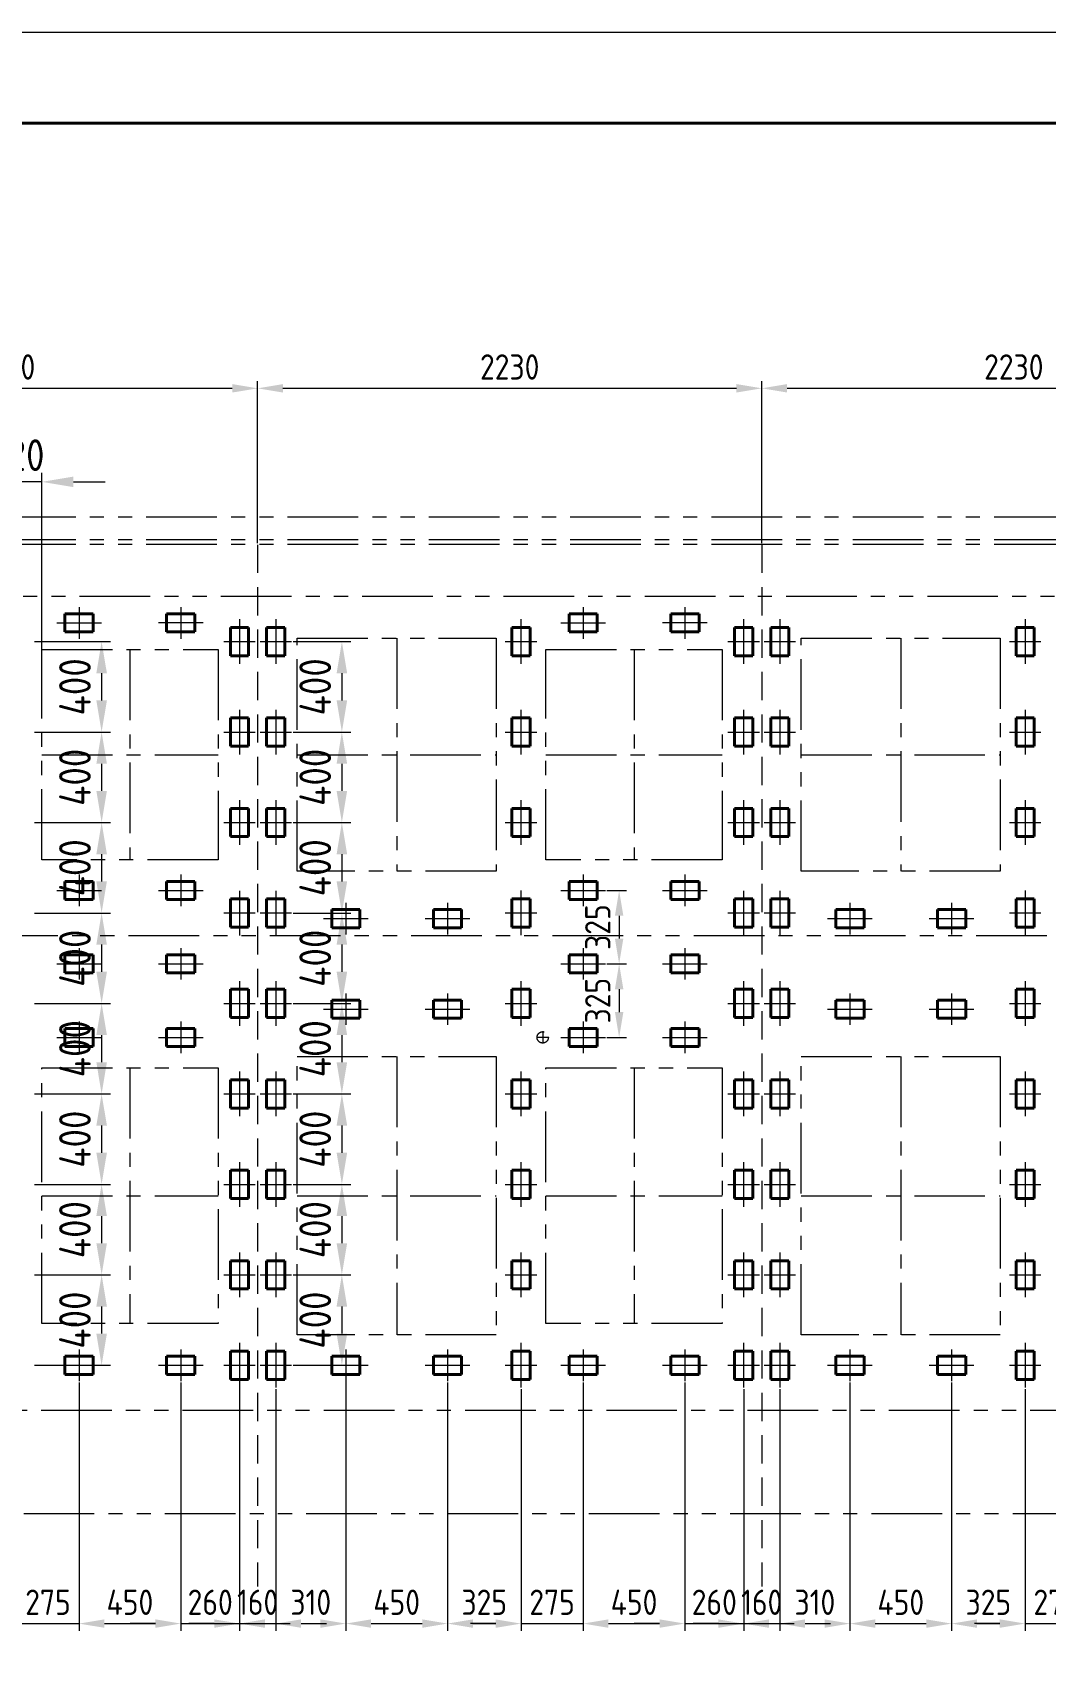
# Model space of a CAD drawing. Header units: millimetres. Extents: x 52110 to 400893, y -153728 to 31997.
# Drawn here: x 205832 to 210312, y -38752 to -31541 of the extents above; entities that cross this region are included whole.
import ezdxf

# ---------------------------------------------------------------- set-up
doc = ezdxf.new("R2010")
doc.units = ezdxf.units.MM
doc.header["$LTSCALE"] = 500
for name, pattern in [('CENTER', [2, 1.25, -0.25, 0.25, -0.25]), ('DASHED2', [0.375, 0.25, -0.125]), ('PHANTOM2', [1.25, 0.625, -0.125, 0.125, -0.125, 0.125, -0.125])]:
    doc.linetypes.add(name, pattern=pattern)
for name, color, linetype, lineweight in [('2D', 4, 'PHANTOM2', 20), ('SHI', 7, 'Continuous', 40), ('WEN', 3, 'Continuous', 20), ('XI', 2, 'Continuous', 20), ('XU', 6, 'DASHED2', 20), ('ZHONG', 1, 'CENTER', 20)]:
    doc.layers.add(name, color=color, linetype=linetype, lineweight=lineweight)
doc.styles.add('GB', font='gbenor.shx', dxfattribs={"bigfont": 'gbcbig.shx'})
doc.dimstyles.new('ISO-25$0', dxfattribs={"dimscale": 40, "dimtxt": 3.5, "dimasz": 3.5, "dimexe": 1, "dimexo": 0.2, "dimgap": 1.2, "dimtad": 1, "dimtoh": 1, "dimdec": 1, "dimzin": 9, "dimdsep": 46, "dimtxsty": 'GB', "dimcen": 0, "dimclrd": 3, "dimclre": 3, "dimclrt": 256, "dimadec": 0, "dimazin": 2, "dimtfac": 1, "dimtdec": 1, "dimtix": 1, "dimtmove": 0, "dimatfit": 3, "dimldrblk": 'DOTSMALL', "dimfxl": 0, "dimlwd": -1, "dimlwe": 20, "dimarcsym": 0})

# ---------------------------------------------------------------- blocks, each defined once
blk = doc.blocks.new('*D1382')
at = {"layer": 'Defpoints', "color": 0}
for p in [(206827.3, -33114.3), (204597.3, -33805.8), (206827.3, -33805.8)]:
    blk.add_point(p, dxfattribs=at)
at = {"layer": 'WEN', "color": 3, "linetype": 'ByBlock', "lineweight": 20}
for p, q in [((204597.3, -33799.4), (204597.3, -33082.3)), ((206827.3, -33799.4), (206827.3, -33082.3))]:
    blk.add_line(p, q, dxfattribs=at)
at = {"layer": 'WEN', "color": 3, "linetype": 'ByBlock'}
blk.add_line((204709.3, -33114.3), (206715.3, -33114.3), dxfattribs=at)
at = {"layer": 'WEN', "color": 3}
for points in [[(204709.3, -33095.6), (204709.3, -33132.9), (204597.3, -33114.3)], [(206715.3, -33095.6), (206715.3, -33132.9), (206827.3, -33114.3)]]:
    blk.add_solid(points, dxfattribs=at)
at = {"layer": 'WEN', "insert": (205712.3, -33019.9), "char_height": 112, "attachment_point": 5, "style": 'GB'}
blk.add_mtext('2230', dxfattribs=at)
blk = doc.blocks.new('_DotSmall')
at = {"color": 0, "linetype": 'ByBlock', "const_width": 0.5}
blk.add_lwpolyline([(-0.0625, 0, 1), (0.0625, 0, 1)], format="xyb", close=True, dxfattribs=at)
blk = doc.blocks.new('*D1383')
at = {"layer": 'Defpoints', "color": 0}
for p in [(209057.3, -33114.3), (206827.3, -33805.8), (209057.3, -33805.8)]:
    blk.add_point(p, dxfattribs=at)
at = {"layer": 'WEN', "color": 3, "linetype": 'ByBlock', "lineweight": 20}
for p, q in [((206827.3, -33799.4), (206827.3, -33082.3)), ((209057.3, -33799.4), (209057.3, -33082.3))]:
    blk.add_line(p, q, dxfattribs=at)
at = {"layer": 'WEN', "color": 3, "linetype": 'ByBlock'}
blk.add_line((206939.3, -33114.3), (208945.3, -33114.3), dxfattribs=at)
at = {"layer": 'WEN', "color": 3}
for points in [[(206939.3, -33095.6), (206939.3, -33132.9), (206827.3, -33114.3)], [(208945.3, -33095.6), (208945.3, -33132.9), (209057.3, -33114.3)]]:
    blk.add_solid(points, dxfattribs=at)
at = {"layer": 'WEN', "insert": (207942.3, -33019.9), "char_height": 112, "attachment_point": 5, "style": 'GB'}
blk.add_mtext('2230', dxfattribs=at)
blk = doc.blocks.new('*D1384')
at = {"layer": 'Defpoints', "color": 0}
for p in [(211287.3, -33114.3), (209057.3, -33805.8), (211287.3, -33805.8)]:
    blk.add_point(p, dxfattribs=at)
at = {"layer": 'WEN', "color": 3, "linetype": 'ByBlock', "lineweight": 20}
for p, q in [((209057.3, -33799.4), (209057.3, -33082.3)), ((211287.3, -33799.4), (211287.3, -33082.3))]:
    blk.add_line(p, q, dxfattribs=at)
at = {"layer": 'WEN', "color": 3, "linetype": 'ByBlock'}
blk.add_line((209169.3, -33114.3), (211175.3, -33114.3), dxfattribs=at)
at = {"layer": 'WEN', "color": 3}
for points in [[(209169.3, -33095.6), (209169.3, -33132.9), (209057.3, -33114.3)], [(211175.3, -33095.6), (211175.3, -33132.9), (211287.3, -33114.3)]]:
    blk.add_solid(points, dxfattribs=at)
at = {"layer": 'WEN', "insert": (210172.3, -33019.9), "char_height": 112, "attachment_point": 5, "style": 'GB'}
blk.add_mtext('2230', dxfattribs=at)
blk = doc.blocks.new('*D1409')
at = {"layer": 'Defpoints', "color": 0}
for p in [(206037.3, -37503.8), (206487.3, -37503.8), (206487.3, -38576.4)]:
    blk.add_point(p, dxfattribs=at)
at = {"layer": 'WEN', "color": 3, "linetype": 'ByBlock', "lineweight": 20}
for p, q in [((206037.3, -37510.2), (206037.3, -38608.4)), ((206487.3, -37510.2), (206487.3, -38608.4))]:
    blk.add_line(p, q, dxfattribs=at)
at = {"layer": 'WEN', "color": 3, "linetype": 'ByBlock'}
blk.add_line((206149.3, -38576.4), (206375.3, -38576.4), dxfattribs=at)
at = {"layer": 'WEN', "color": 3}
for points in [[(206149.3, -38557.7), (206149.3, -38595), (206037.3, -38576.4)], [(206375.3, -38557.7), (206375.3, -38595), (206487.3, -38576.4)]]:
    blk.add_solid(points, dxfattribs=at)
at = {"layer": 'WEN', "insert": (206262.3, -38482), "char_height": 112, "attachment_point": 5, "style": 'GB'}
blk.add_mtext('450', dxfattribs=at)
blk = doc.blocks.new('*D1410')
at = {"layer": 'Defpoints', "color": 0}
for p in [(206747.3, -37533), (206907.3, -37533), (206907.3, -38576.4)]:
    blk.add_point(p, dxfattribs=at)
at = {"layer": 'WEN', "color": 3, "linetype": 'ByBlock', "lineweight": 20}
for p, q in [((206747.3, -37539.4), (206747.3, -38608.4)), ((206907.3, -37539.4), (206907.3, -38608.4))]:
    blk.add_line(p, q, dxfattribs=at)
at = {"layer": 'WEN', "color": 3, "linetype": 'ByBlock'}
for p, q in [((206635.3, -38576.4), (206523.3, -38576.4)), ((206747.3, -38576.4), (206907.3, -38576.4)), ((207019.3, -38576.4), (207131.3, -38576.4))]:
    blk.add_line(p, q, dxfattribs=at)
at = {"layer": 'WEN', "color": 3}
for points in [[(206635.3, -38557.7), (206635.3, -38595), (206747.3, -38576.4)], [(207019.3, -38557.7), (207019.3, -38595), (206907.3, -38576.4)]]:
    blk.add_solid(points, dxfattribs=at)
at = {"layer": 'WEN', "insert": (206827.3, -38482), "char_height": 112, "attachment_point": 5, "style": 'GB'}
blk.add_mtext('160', dxfattribs=at)
blk = doc.blocks.new('*D1411')
at = {"layer": 'Defpoints', "color": 0}
for p in [(207217.3, -37474.3), (206907.3, -37533), (207217.3, -38576.4)]:
    blk.add_point(p, dxfattribs=at)
at = {"layer": 'WEN', "color": 3, "linetype": 'ByBlock', "lineweight": 20}
for p, q in [((207217.3, -37480.7), (207217.3, -38608.4)), ((206907.3, -37539.4), (206907.3, -38608.4))]:
    blk.add_line(p, q, dxfattribs=at)
at = {"layer": 'WEN', "color": 3, "linetype": 'ByBlock'}
blk.add_line((207019.3, -38576.4), (207105.3, -38576.4), dxfattribs=at)
at = {"layer": 'WEN', "color": 3}
for points in [[(207019.3, -38557.7), (207019.3, -38595), (206907.3, -38576.4)], [(207105.3, -38557.7), (207105.3, -38595), (207217.3, -38576.4)]]:
    blk.add_solid(points, dxfattribs=at)
at = {"layer": 'WEN', "insert": (207062.3, -38482), "char_height": 112, "attachment_point": 5, "style": 'GB'}
blk.add_mtext('310', dxfattribs=at)
blk = doc.blocks.new('*D1412')
at = {"layer": 'Defpoints', "color": 0}
for p in [(207217.3, -37474.3), (207667.3, -37503.8), (207667.3, -38576.4)]:
    blk.add_point(p, dxfattribs=at)
at = {"layer": 'WEN', "color": 3, "linetype": 'ByBlock', "lineweight": 20}
for p, q in [((207217.3, -37480.7), (207217.3, -38608.4)), ((207667.3, -37510.2), (207667.3, -38608.4))]:
    blk.add_line(p, q, dxfattribs=at)
at = {"layer": 'WEN', "color": 3, "linetype": 'ByBlock'}
blk.add_line((207329.3, -38576.4), (207555.3, -38576.4), dxfattribs=at)
at = {"layer": 'WEN', "color": 3}
for points in [[(207329.3, -38557.7), (207329.3, -38595), (207217.3, -38576.4)], [(207555.3, -38557.7), (207555.3, -38595), (207667.3, -38576.4)]]:
    blk.add_solid(points, dxfattribs=at)
at = {"layer": 'WEN', "insert": (207442.3, -38482), "char_height": 112, "attachment_point": 5, "style": 'GB'}
blk.add_mtext('450', dxfattribs=at)
blk = doc.blocks.new('*D1413')
at = {"layer": 'Defpoints', "color": 0}
for p in [(207667.3, -37503.8), (207992.3, -37533), (207992.3, -38576.4)]:
    blk.add_point(p, dxfattribs=at)
at = {"layer": 'WEN', "color": 3, "linetype": 'ByBlock', "lineweight": 20}
for p, q in [((207667.3, -37510.2), (207667.3, -38608.4)), ((207992.3, -37539.4), (207992.3, -38608.4))]:
    blk.add_line(p, q, dxfattribs=at)
at = {"layer": 'WEN', "color": 3, "linetype": 'ByBlock'}
blk.add_line((207779.3, -38576.4), (207880.3, -38576.4), dxfattribs=at)
at = {"layer": 'WEN', "color": 3}
for points in [[(207779.3, -38557.7), (207779.3, -38595), (207667.3, -38576.4)], [(207880.3, -38557.7), (207880.3, -38595), (207992.3, -38576.4)]]:
    blk.add_solid(points, dxfattribs=at)
at = {"layer": 'WEN', "insert": (207829.8, -38482), "char_height": 112, "attachment_point": 5, "style": 'GB'}
blk.add_mtext('325', dxfattribs=at)
blk = doc.blocks.new('*D1414')
at = {"layer": 'Defpoints', "color": 0}
for p in [(207992.3, -37533), (208267.3, -37503.8), (208267.3, -38576.4)]:
    blk.add_point(p, dxfattribs=at)
at = {"layer": 'WEN', "color": 3, "linetype": 'ByBlock', "lineweight": 20}
for p, q in [((207992.3, -37539.4), (207992.3, -38608.4)), ((208267.3, -37510.2), (208267.3, -38608.4))]:
    blk.add_line(p, q, dxfattribs=at)
at = {"layer": 'WEN', "color": 3, "linetype": 'ByBlock'}
for p, q in [((207880.3, -38576.4), (207768.3, -38576.4)), ((207992.3, -38576.4), (208267.3, -38576.4)), ((208379.3, -38576.4), (208491.3, -38576.4))]:
    blk.add_line(p, q, dxfattribs=at)
at = {"layer": 'WEN', "color": 3}
for points in [[(207880.3, -38557.7), (207880.3, -38595), (207992.3, -38576.4)], [(208379.3, -38557.7), (208379.3, -38595), (208267.3, -38576.4)]]:
    blk.add_solid(points, dxfattribs=at)
at = {"layer": 'WEN', "insert": (208129.8, -38482), "char_height": 112, "attachment_point": 5, "style": 'GB'}
blk.add_mtext('275', dxfattribs=at)
blk = doc.blocks.new('*D1415')
at = {"layer": 'Defpoints', "color": 0}
for p in [(208267.3, -37503.8), (208717.3, -37568.8), (208717.3, -38576.4)]:
    blk.add_point(p, dxfattribs=at)
at = {"layer": 'WEN', "color": 3, "linetype": 'ByBlock', "lineweight": 20}
for p, q in [((208267.3, -37510.2), (208267.3, -38608.4)), ((208717.3, -37575.2), (208717.3, -38608.4))]:
    blk.add_line(p, q, dxfattribs=at)
at = {"layer": 'WEN', "color": 3, "linetype": 'ByBlock'}
blk.add_line((208379.3, -38576.4), (208605.3, -38576.4), dxfattribs=at)
at = {"layer": 'WEN', "color": 3}
for points in [[(208379.3, -38557.7), (208379.3, -38595), (208267.3, -38576.4)], [(208605.3, -38557.7), (208605.3, -38595), (208717.3, -38576.4)]]:
    blk.add_solid(points, dxfattribs=at)
at = {"layer": 'WEN', "insert": (208492.3, -38482), "char_height": 112, "attachment_point": 5, "style": 'GB'}
blk.add_mtext('450', dxfattribs=at)
blk = doc.blocks.new('*D1416')
at = {"layer": 'Defpoints', "color": 0}
for p in [(208717.3, -37503.8), (208977.3, -37533), (208977.3, -38576.4)]:
    blk.add_point(p, dxfattribs=at)
at = {"layer": 'WEN', "color": 3, "linetype": 'ByBlock', "lineweight": 20}
for p, q in [((208717.3, -37510.2), (208717.3, -38608.4)), ((208977.3, -37539.4), (208977.3, -38608.4))]:
    blk.add_line(p, q, dxfattribs=at)
at = {"layer": 'WEN', "color": 3, "linetype": 'ByBlock'}
for p, q in [((208605.3, -38576.4), (208493.3, -38576.4)), ((208717.3, -38576.4), (208977.3, -38576.4)), ((209089.3, -38576.4), (209201.3, -38576.4))]:
    blk.add_line(p, q, dxfattribs=at)
at = {"layer": 'WEN', "color": 3}
for points in [[(208605.3, -38557.7), (208605.3, -38595), (208717.3, -38576.4)], [(209089.3, -38557.7), (209089.3, -38595), (208977.3, -38576.4)]]:
    blk.add_solid(points, dxfattribs=at)
at = {"layer": 'WEN', "insert": (208847.3, -38482), "char_height": 112, "attachment_point": 5, "style": 'GB'}
blk.add_mtext('260', dxfattribs=at)
blk = doc.blocks.new('*D1417')
at = {"layer": 'Defpoints', "color": 0}
for p in [(208977.3, -37533), (209137.3, -37533), (209137.3, -38576.4)]:
    blk.add_point(p, dxfattribs=at)
at = {"layer": 'WEN', "color": 3, "linetype": 'ByBlock', "lineweight": 20}
for p, q in [((208977.3, -37539.4), (208977.3, -38608.4)), ((209137.3, -37539.4), (209137.3, -38608.4))]:
    blk.add_line(p, q, dxfattribs=at)
at = {"layer": 'WEN', "color": 3, "linetype": 'ByBlock'}
for p, q in [((208865.3, -38576.4), (208753.3, -38576.4)), ((208977.3, -38576.4), (209137.3, -38576.4)), ((209249.3, -38576.4), (209361.3, -38576.4))]:
    blk.add_line(p, q, dxfattribs=at)
at = {"layer": 'WEN', "color": 3}
for points in [[(208865.3, -38557.7), (208865.3, -38595), (208977.3, -38576.4)], [(209249.3, -38557.7), (209249.3, -38595), (209137.3, -38576.4)]]:
    blk.add_solid(points, dxfattribs=at)
at = {"layer": 'WEN', "insert": (209057.3, -38482), "char_height": 112, "attachment_point": 5, "style": 'GB'}
blk.add_mtext('160', dxfattribs=at)
blk = doc.blocks.new('*D1418')
at = {"layer": 'Defpoints', "color": 0}
for p in [(209137.3, -37533), (209447.3, -37503.8), (209447.3, -38576.4)]:
    blk.add_point(p, dxfattribs=at)
at = {"layer": 'WEN', "color": 3, "linetype": 'ByBlock', "lineweight": 20}
for p, q in [((209137.3, -37539.4), (209137.3, -38608.4)), ((209447.3, -37510.2), (209447.3, -38608.4))]:
    blk.add_line(p, q, dxfattribs=at)
at = {"layer": 'WEN', "color": 3, "linetype": 'ByBlock'}
blk.add_line((209249.3, -38576.4), (209335.3, -38576.4), dxfattribs=at)
at = {"layer": 'WEN', "color": 3}
for points in [[(209249.3, -38557.7), (209249.3, -38595), (209137.3, -38576.4)], [(209335.3, -38557.7), (209335.3, -38595), (209447.3, -38576.4)]]:
    blk.add_solid(points, dxfattribs=at)
at = {"layer": 'WEN', "insert": (209292.3, -38482), "char_height": 112, "attachment_point": 5, "style": 'GB'}
blk.add_mtext('310', dxfattribs=at)
blk = doc.blocks.new('*D1419')
at = {"layer": 'Defpoints', "color": 0}
for p in [(209447.3, -37503.8), (209897.3, -37503.8), (209897.3, -38576.4)]:
    blk.add_point(p, dxfattribs=at)
at = {"layer": 'WEN', "color": 3, "linetype": 'ByBlock', "lineweight": 20}
for p, q in [((209447.3, -37510.2), (209447.3, -38608.4)), ((209897.3, -37510.2), (209897.3, -38608.4))]:
    blk.add_line(p, q, dxfattribs=at)
at = {"layer": 'WEN', "color": 3, "linetype": 'ByBlock'}
blk.add_line((209559.3, -38576.4), (209785.3, -38576.4), dxfattribs=at)
at = {"layer": 'WEN', "color": 3}
for points in [[(209559.3, -38557.7), (209559.3, -38595), (209447.3, -38576.4)], [(209785.3, -38557.7), (209785.3, -38595), (209897.3, -38576.4)]]:
    blk.add_solid(points, dxfattribs=at)
at = {"layer": 'WEN', "insert": (209672.3, -38482), "char_height": 112, "attachment_point": 5, "style": 'GB'}
blk.add_mtext('450', dxfattribs=at)
blk = doc.blocks.new('*D1420')
at = {"layer": 'Defpoints', "color": 0}
for p in [(209897.3, -37533), (210222.3, -37533), (210222.3, -38576.4)]:
    blk.add_point(p, dxfattribs=at)
at = {"layer": 'WEN', "color": 3, "linetype": 'ByBlock', "lineweight": 20}
for p, q in [((209897.3, -37539.4), (209897.3, -38608.4)), ((210222.3, -37539.4), (210222.3, -38608.4))]:
    blk.add_line(p, q, dxfattribs=at)
at = {"layer": 'WEN', "color": 3, "linetype": 'ByBlock'}
blk.add_line((210009.3, -38576.4), (210110.3, -38576.4), dxfattribs=at)
at = {"layer": 'WEN', "color": 3}
for points in [[(210009.3, -38557.7), (210009.3, -38595), (209897.3, -38576.4)], [(210110.3, -38557.7), (210110.3, -38595), (210222.3, -38576.4)]]:
    blk.add_solid(points, dxfattribs=at)
at = {"layer": 'WEN', "insert": (210059.8, -38482), "char_height": 112, "attachment_point": 5, "style": 'GB'}
blk.add_mtext('325', dxfattribs=at)
blk = doc.blocks.new('*D1421')
at = {"layer": 'Defpoints', "color": 0}
for p in [(210222.3, -37533), (210497.3, -37503.8), (210497.3, -38576.4)]:
    blk.add_point(p, dxfattribs=at)
at = {"layer": 'WEN', "color": 3, "linetype": 'ByBlock', "lineweight": 20}
for p, q in [((210222.3, -37539.4), (210222.3, -38608.4)), ((210497.3, -37510.2), (210497.3, -38608.4))]:
    blk.add_line(p, q, dxfattribs=at)
at = {"layer": 'WEN', "color": 3, "linetype": 'ByBlock'}
for p, q in [((210110.3, -38576.4), (209998.3, -38576.4)), ((210222.3, -38576.4), (210497.3, -38576.4)), ((210609.3, -38576.4), (210721.3, -38576.4))]:
    blk.add_line(p, q, dxfattribs=at)
at = {"layer": 'WEN', "color": 3}
for points in [[(210110.3, -38557.7), (210110.3, -38595), (210222.3, -38576.4)], [(210609.3, -38557.7), (210609.3, -38595), (210497.3, -38576.4)]]:
    blk.add_solid(points, dxfattribs=at)
at = {"layer": 'WEN', "insert": (210359.8, -38482), "char_height": 112, "attachment_point": 5, "style": 'GB'}
blk.add_mtext('275', dxfattribs=at)
blk = doc.blocks.new('A$C211F6658')
at = {"layer": 'SHI'}
for p, q in [((-62.5, 40), (-62.5, -40)), ((62.5, 40), (-62.5, 40)), ((62.5, -40), (62.5, 40)), ((-62.5, -40), (62.5, -40))]:
    blk.add_line(p, q, dxfattribs=at)
at = {"layer": 'ZHONG'}
for p, q in [((-98.7, 0), (98.7, 0)), ((0, 69.5), (0, -69.5))]:
    blk.add_line(p, q, dxfattribs=at)
blk = doc.blocks.new('A$C5B802F15')
at = {"layer": 'SHI', "color": 3}
for p, q in [((3680.1, 2810.6), (3760.1, 2810.6)), ((3680.1, 2685.6), (3680.1, 2810.6)), ((3760.1, 2810.6), (3760.1, 2685.6)), ((3760.1, 2685.6), (3680.1, 2685.6))]:
    blk.add_line(p, q, dxfattribs=at)
at = {"layer": 'ZHONG'}
for p, q in [((3720.1, 2846.8), (3720.1, 2649.3)), ((3650.7, 2748.1), (3789.6, 2748.1))]:
    blk.add_line(p, q, dxfattribs=at)
blk = doc.blocks.new('A$C437F63FB')
at = {"layer": 'XU'}
blk.add_line((149.5, 2283.5), (149.5, -2322.7), dxfattribs=at)
at = {"layer": 'WEN'}
for p in [(-3650.7, -893), (-3490.7, -893), (-3650.7, -1293), (-3490.7, -1293), (-3650.7, -1693), (-3490.7, -1693), (-3650.7, -2093), (-3650.7, -2093), (-3490.7, -2093), (-3490.7, -2093), (-3650.7, -2493), (-3490.7, -2493), (-3650.7, -2893), (-3490.7, -2893), (-3650.7, -3293), (-3490.7, -3293), (-3650.7, -3693), (-3490.7, -3693), (-3650.7, -4093), (-3490.7, -4093)]:
    blk.add_blockref('A$C5B802F15', p, dxfattribs=at)
blk = doc.blocks.new('A$C28FB080F')
at = {"layer": 'WEN'}
for p in [(-3650.7, 745.4), (-3650.7, 345.4), (-3650.7, -54.6), (-3650.7, -454.6), (-3650.7, -454.6), (-3650.7, -854.6), (-3650.7, -1254.6), (-3650.7, -1654.6), (-3650.7, -2054.6), (-3650.7, -2454.6)]:
    blk.add_blockref('A$C5B802F15', p, dxfattribs=at)
blk = doc.blocks.new('*D1457')
at = {"layer": 'Defpoints', "color": 0}
for p in [(208366, -35334.3), (208366, -35659.3), (208426.4, -35659.3)]:
    blk.add_point(p, dxfattribs=at)
at = {"layer": 'WEN', "color": 3, "linetype": 'ByBlock', "lineweight": 20}
for p, q in [((208372.4, -35334.3), (208458.4, -35334.3)), ((208372.4, -35659.3), (208458.4, -35659.3))]:
    blk.add_line(p, q, dxfattribs=at)
at = {"layer": 'WEN', "color": 3, "linetype": 'ByBlock'}
blk.add_line((208426.4, -35446.3), (208426.4, -35547.3), dxfattribs=at)
at = {"layer": 'WEN', "color": 3}
for points in [[(208407.8, -35446.3), (208445.1, -35446.3), (208426.4, -35334.3)], [(208407.8, -35547.3), (208445.1, -35547.3), (208426.4, -35659.3)]]:
    blk.add_solid(points, dxfattribs=at)
at = {"layer": 'WEN', "insert": (208332, -35496.8), "char_height": 112, "attachment_point": 5, "rotation": 90, "style": 'GB'}
blk.add_mtext('325', dxfattribs=at)
blk = doc.blocks.new('*D1458')
at = {"layer": 'Defpoints', "color": 0}
for p in [(208366, -35659.3), (208366, -35984.3), (208426.4, -35984.3)]:
    blk.add_point(p, dxfattribs=at)
at = {"layer": 'WEN', "color": 3, "linetype": 'ByBlock', "lineweight": 20}
for p, q in [((208372.4, -35659.3), (208458.4, -35659.3)), ((208372.4, -35984.3), (208458.4, -35984.3))]:
    blk.add_line(p, q, dxfattribs=at)
at = {"layer": 'WEN', "color": 3, "linetype": 'ByBlock'}
blk.add_line((208426.4, -35771.3), (208426.4, -35872.3), dxfattribs=at)
at = {"layer": 'WEN', "color": 3}
for points in [[(208407.8, -35771.3), (208445.1, -35771.3), (208426.4, -35659.3)], [(208407.8, -35872.3), (208445.1, -35872.3), (208426.4, -35984.3)]]:
    blk.add_solid(points, dxfattribs=at)
at = {"layer": 'WEN', "insert": (208332, -35821.8), "char_height": 112, "attachment_point": 5, "rotation": 90, "style": 'GB'}
blk.add_mtext('325', dxfattribs=at)
blk = doc.blocks.new('*D1471')
at = {"layer": 'Defpoints', "color": 0}
for p in [(205762.3, -37533), (206037.3, -37533), (206037.3, -38576.4)]:
    blk.add_point(p, dxfattribs=at)
at = {"layer": 'WEN', "color": 3, "linetype": 'ByBlock', "lineweight": 20}
for p, q in [((205762.3, -37539.4), (205762.3, -38608.4)), ((206037.3, -37539.4), (206037.3, -38608.4))]:
    blk.add_line(p, q, dxfattribs=at)
at = {"layer": 'WEN', "color": 3, "linetype": 'ByBlock'}
for p, q in [((205650.3, -38576.4), (205538.3, -38576.4)), ((205762.3, -38576.4), (206037.3, -38576.4)), ((206149.3, -38576.4), (206261.3, -38576.4))]:
    blk.add_line(p, q, dxfattribs=at)
at = {"layer": 'WEN', "color": 3}
for points in [[(205650.3, -38557.7), (205650.3, -38595), (205762.3, -38576.4)], [(206149.3, -38557.7), (206149.3, -38595), (206037.3, -38576.4)]]:
    blk.add_solid(points, dxfattribs=at)
at = {"layer": 'WEN', "insert": (205899.8, -38482), "char_height": 112, "attachment_point": 5, "style": 'GB'}
blk.add_mtext('275', dxfattribs=at)
blk = doc.blocks.new('*D1472')
at = {"layer": 'Defpoints', "color": 0}
for p in [(206487.3, -37503.8), (206747.3, -37496.8), (206747.3, -38576.4)]:
    blk.add_point(p, dxfattribs=at)
at = {"layer": 'WEN', "color": 3, "linetype": 'ByBlock', "lineweight": 20}
for p, q in [((206487.3, -37510.2), (206487.3, -38608.4)), ((206747.3, -37503.2), (206747.3, -38608.4))]:
    blk.add_line(p, q, dxfattribs=at)
at = {"layer": 'WEN', "color": 3, "linetype": 'ByBlock'}
for p, q in [((206375.3, -38576.4), (206263.3, -38576.4)), ((206487.3, -38576.4), (206747.3, -38576.4)), ((206859.3, -38576.4), (206971.3, -38576.4))]:
    blk.add_line(p, q, dxfattribs=at)
at = {"layer": 'WEN', "color": 3}
for points in [[(206375.3, -38557.7), (206375.3, -38595), (206487.3, -38576.4)], [(206859.3, -38557.7), (206859.3, -38595), (206747.3, -38576.4)]]:
    blk.add_solid(points, dxfattribs=at)
at = {"layer": 'WEN', "insert": (206617.3, -38482), "char_height": 112, "attachment_point": 5, "style": 'GB'}
blk.add_mtext('260', dxfattribs=at)
blk = doc.blocks.new('A$C757A3AD5')
at = {"layer": '2D'}
for points in [[(1020, 3140), (1900, 3140), (1900, 2110), (1020, 2110)], [(-110, 3090), (670, 3090), (670, 2160), (-110, 2160)], [(-110, 1240), (670, 1240), (670, 110), (-110, 110)], [(1020, 1290), (1900, 1290), (1900, 60), (1020, 60)]]:
    blk.add_lwpolyline(points, close=True, dxfattribs=at)
at = {"layer": 'ZHONG', "color": 1, "ltscale": 0.5}
for p, q in [((1460, 3140), (1460, 2110)), ((280, 3090), (280, 2160)), ((-110, 2625), (670, 2625)), ((1020, 2625), (1900, 2625)), ((280, 1240), (280, 110)), ((1460, 1290), (1460, 60)), ((-110, 675), (670, 675)), ((1020, 675), (1900, 675))]:
    blk.add_line(p, q, dxfattribs=at)
blk = doc.blocks.new('*D1479')
at = {"layer": 'Defpoints', "color": 0}
for p in [(206976.8, -34234.3), (206976.8, -34634.3), (207199.9, -34634.3)]:
    blk.add_point(p, dxfattribs=at)
at = {"layer": 'WEN', "color": 3, "linetype": 'ByBlock', "lineweight": 20}
for p, q in [((206984.8, -34234.3), (207239.9, -34234.3)), ((206984.8, -34634.3), (207239.9, -34634.3))]:
    blk.add_line(p, q, dxfattribs=at)
at = {"layer": 'WEN', "color": 3}
blk.add_line((207199.9, -34374.3), (207199.9, -34494.3), dxfattribs=at)
for points in [[(207176.6, -34374.3), (207223.2, -34374.3), (207199.9, -34234.3)], [(207176.6, -34494.3), (207223.2, -34494.3), (207199.9, -34634.3)]]:
    blk.add_solid(points, dxfattribs=at)
at = {"layer": 'WEN', "insert": (207081.9, -34434.3), "char_height": 140, "attachment_point": 5, "rotation": 90, "style": 'GB'}
blk.add_mtext('400', dxfattribs=at)
blk = doc.blocks.new('*D1480')
at = {"layer": 'Defpoints', "color": 0}
for p in [(206976.8, -34634.3), (206976.8, -35034.3), (207199.9, -35034.3)]:
    blk.add_point(p, dxfattribs=at)
at = {"layer": 'WEN', "color": 3, "linetype": 'ByBlock', "lineweight": 20}
for p, q in [((206984.8, -34634.3), (207239.9, -34634.3)), ((206984.8, -35034.3), (207239.9, -35034.3))]:
    blk.add_line(p, q, dxfattribs=at)
at = {"layer": 'WEN', "color": 3}
blk.add_line((207199.9, -34774.3), (207199.9, -34894.3), dxfattribs=at)
for points in [[(207176.6, -34774.3), (207223.2, -34774.3), (207199.9, -34634.3)], [(207176.6, -34894.3), (207223.2, -34894.3), (207199.9, -35034.3)]]:
    blk.add_solid(points, dxfattribs=at)
at = {"layer": 'WEN', "insert": (207081.9, -34834.3), "char_height": 140, "attachment_point": 5, "rotation": 90, "style": 'GB'}
blk.add_mtext('400', dxfattribs=at)
blk = doc.blocks.new('*D1481')
at = {"layer": 'Defpoints', "color": 0}
for p in [(206976.8, -35034.3), (206976.8, -35434.3), (207199.9, -35434.3)]:
    blk.add_point(p, dxfattribs=at)
at = {"layer": 'WEN', "color": 3, "linetype": 'ByBlock', "lineweight": 20}
for p, q in [((206984.8, -35034.3), (207239.9, -35034.3)), ((206984.8, -35434.3), (207239.9, -35434.3))]:
    blk.add_line(p, q, dxfattribs=at)
at = {"layer": 'WEN', "color": 3}
blk.add_line((207199.9, -35174.3), (207199.9, -35294.3), dxfattribs=at)
for points in [[(207176.6, -35174.3), (207223.2, -35174.3), (207199.9, -35034.3)], [(207176.6, -35294.3), (207223.2, -35294.3), (207199.9, -35434.3)]]:
    blk.add_solid(points, dxfattribs=at)
at = {"layer": 'WEN', "insert": (207081.9, -35234.3), "char_height": 140, "attachment_point": 5, "rotation": 90, "style": 'GB'}
blk.add_mtext('400', dxfattribs=at)
blk = doc.blocks.new('*D1482')
at = {"layer": 'Defpoints', "color": 0}
for p in [(206976.8, -35434.3), (206976.8, -35834.3), (207199.9, -35834.3)]:
    blk.add_point(p, dxfattribs=at)
at = {"layer": 'WEN', "color": 3, "linetype": 'ByBlock', "lineweight": 20}
for p, q in [((206984.8, -35434.3), (207239.9, -35434.3)), ((206984.8, -35834.3), (207239.9, -35834.3))]:
    blk.add_line(p, q, dxfattribs=at)
at = {"layer": 'WEN', "color": 3}
blk.add_line((207199.9, -35574.3), (207199.9, -35694.3), dxfattribs=at)
for points in [[(207176.6, -35574.3), (207223.2, -35574.3), (207199.9, -35434.3)], [(207176.6, -35694.3), (207223.2, -35694.3), (207199.9, -35834.3)]]:
    blk.add_solid(points, dxfattribs=at)
at = {"layer": 'WEN', "insert": (207081.9, -35634.3), "char_height": 140, "attachment_point": 5, "rotation": 90, "style": 'GB'}
blk.add_mtext('400', dxfattribs=at)
blk = doc.blocks.new('*D1483')
at = {"layer": 'Defpoints', "color": 0}
for p in [(206976.8, -35834.3), (206976.8, -36234.3), (207199.9, -36234.3)]:
    blk.add_point(p, dxfattribs=at)
at = {"layer": 'WEN', "color": 3, "linetype": 'ByBlock', "lineweight": 20}
for p, q in [((206984.8, -35834.3), (207239.9, -35834.3)), ((206984.8, -36234.3), (207239.9, -36234.3))]:
    blk.add_line(p, q, dxfattribs=at)
at = {"layer": 'WEN', "color": 3}
blk.add_line((207199.9, -35974.3), (207199.9, -36094.3), dxfattribs=at)
for points in [[(207176.6, -35974.3), (207223.2, -35974.3), (207199.9, -35834.3)], [(207176.6, -36094.3), (207223.2, -36094.3), (207199.9, -36234.3)]]:
    blk.add_solid(points, dxfattribs=at)
at = {"layer": 'WEN', "insert": (207081.9, -36034.3), "char_height": 140, "attachment_point": 5, "rotation": 90, "style": 'GB'}
blk.add_mtext('400', dxfattribs=at)
blk = doc.blocks.new('*D1484')
at = {"layer": 'Defpoints', "color": 0}
for p in [(206976.8, -36234.3), (206976.8, -36634.3), (207199.9, -36634.3)]:
    blk.add_point(p, dxfattribs=at)
at = {"layer": 'WEN', "color": 3, "linetype": 'ByBlock', "lineweight": 20}
for p, q in [((206984.8, -36234.3), (207239.9, -36234.3)), ((206984.8, -36634.3), (207239.9, -36634.3))]:
    blk.add_line(p, q, dxfattribs=at)
at = {"layer": 'WEN', "color": 3}
blk.add_line((207199.9, -36374.3), (207199.9, -36494.3), dxfattribs=at)
for points in [[(207176.6, -36374.3), (207223.2, -36374.3), (207199.9, -36234.3)], [(207176.6, -36494.3), (207223.2, -36494.3), (207199.9, -36634.3)]]:
    blk.add_solid(points, dxfattribs=at)
at = {"layer": 'WEN', "insert": (207081.9, -36434.3), "char_height": 140, "attachment_point": 5, "rotation": 90, "style": 'GB'}
blk.add_mtext('400', dxfattribs=at)
blk = doc.blocks.new('*D1485')
at = {"layer": 'Defpoints', "color": 0}
for p in [(206976.8, -36634.3), (206976.8, -37034.3), (207199.9, -37034.3)]:
    blk.add_point(p, dxfattribs=at)
at = {"layer": 'WEN', "color": 3, "linetype": 'ByBlock', "lineweight": 20}
for p, q in [((206984.8, -36634.3), (207239.9, -36634.3)), ((206984.8, -37034.3), (207239.9, -37034.3))]:
    blk.add_line(p, q, dxfattribs=at)
at = {"layer": 'WEN', "color": 3}
blk.add_line((207199.9, -36774.3), (207199.9, -36894.3), dxfattribs=at)
for points in [[(207176.6, -36774.3), (207223.2, -36774.3), (207199.9, -36634.3)], [(207176.6, -36894.3), (207223.2, -36894.3), (207199.9, -37034.3)]]:
    blk.add_solid(points, dxfattribs=at)
at = {"layer": 'WEN', "insert": (207081.9, -36834.3), "char_height": 140, "attachment_point": 5, "rotation": 90, "style": 'GB'}
blk.add_mtext('400', dxfattribs=at)
blk = doc.blocks.new('*D1486')
at = {"layer": 'Defpoints', "color": 0}
for p in [(206976.8, -37034.3), (206976.8, -37434.3), (207199.9, -37434.3)]:
    blk.add_point(p, dxfattribs=at)
at = {"layer": 'WEN', "color": 3, "linetype": 'ByBlock', "lineweight": 20}
for p, q in [((206984.8, -37034.3), (207239.9, -37034.3)), ((206984.8, -37434.3), (207239.9, -37434.3))]:
    blk.add_line(p, q, dxfattribs=at)
at = {"layer": 'WEN', "color": 3}
blk.add_line((207199.9, -37174.3), (207199.9, -37294.3), dxfattribs=at)
for points in [[(207176.6, -37174.3), (207223.2, -37174.3), (207199.9, -37034.3)], [(207176.6, -37294.3), (207223.2, -37294.3), (207199.9, -37434.3)]]:
    blk.add_solid(points, dxfattribs=at)
at = {"layer": 'WEN', "insert": (207081.9, -37234.3), "char_height": 140, "attachment_point": 5, "rotation": 90, "style": 'GB'}
blk.add_mtext('400', dxfattribs=at)
blk = doc.blocks.new('*D1487')
at = {"layer": 'Defpoints', "color": 0}
for p in [(205831.8, -34234.3), (205831.8, -34634.3), (206137.1, -34634.3)]:
    blk.add_point(p, dxfattribs=at)
at = {"layer": 'WEN', "color": 3, "linetype": 'ByBlock', "lineweight": 20}
for p, q in [((205839.8, -34234.3), (206177.1, -34234.3)), ((205839.8, -34634.3), (206177.1, -34634.3))]:
    blk.add_line(p, q, dxfattribs=at)
at = {"layer": 'WEN', "color": 3}
blk.add_line((206137.1, -34374.3), (206137.1, -34494.3), dxfattribs=at)
for points in [[(206113.8, -34374.3), (206160.5, -34374.3), (206137.1, -34234.3)], [(206113.8, -34494.3), (206160.5, -34494.3), (206137.1, -34634.3)]]:
    blk.add_solid(points, dxfattribs=at)
at = {"layer": 'WEN', "insert": (206019.1, -34434.3), "char_height": 140, "attachment_point": 5, "rotation": 90, "style": 'GB'}
blk.add_mtext('400', dxfattribs=at)
blk = doc.blocks.new('*D1488')
at = {"layer": 'Defpoints', "color": 0}
for p in [(205831.8, -34634.3), (205831.8, -35034.3), (206137.1, -35034.3)]:
    blk.add_point(p, dxfattribs=at)
at = {"layer": 'WEN', "color": 3, "linetype": 'ByBlock', "lineweight": 20}
for p, q in [((205839.8, -34634.3), (206177.1, -34634.3)), ((205839.8, -35034.3), (206177.1, -35034.3))]:
    blk.add_line(p, q, dxfattribs=at)
at = {"layer": 'WEN', "color": 3}
blk.add_line((206137.1, -34774.3), (206137.1, -34894.3), dxfattribs=at)
for points in [[(206113.8, -34774.3), (206160.5, -34774.3), (206137.1, -34634.3)], [(206113.8, -34894.3), (206160.5, -34894.3), (206137.1, -35034.3)]]:
    blk.add_solid(points, dxfattribs=at)
at = {"layer": 'WEN', "insert": (206019.1, -34834.3), "char_height": 140, "attachment_point": 5, "rotation": 90, "style": 'GB'}
blk.add_mtext('400', dxfattribs=at)
blk = doc.blocks.new('*D1489')
at = {"layer": 'Defpoints', "color": 0}
for p in [(205831.8, -35034.3), (205831.8, -35434.3), (206137.1, -35434.3)]:
    blk.add_point(p, dxfattribs=at)
at = {"layer": 'WEN', "color": 3, "linetype": 'ByBlock', "lineweight": 20}
for p, q in [((205839.8, -35034.3), (206177.1, -35034.3)), ((205839.8, -35434.3), (206177.1, -35434.3))]:
    blk.add_line(p, q, dxfattribs=at)
at = {"layer": 'WEN', "color": 3}
blk.add_line((206137.1, -35174.3), (206137.1, -35294.3), dxfattribs=at)
for points in [[(206113.8, -35174.3), (206160.5, -35174.3), (206137.1, -35034.3)], [(206113.8, -35294.3), (206160.5, -35294.3), (206137.1, -35434.3)]]:
    blk.add_solid(points, dxfattribs=at)
at = {"layer": 'WEN', "insert": (206019.1, -35234.3), "char_height": 140, "attachment_point": 5, "rotation": 90, "style": 'GB'}
blk.add_mtext('400', dxfattribs=at)
blk = doc.blocks.new('*D1490')
at = {"layer": 'Defpoints', "color": 0}
for p in [(205831.8, -35434.3), (205831.8, -35834.3), (206137.1, -35834.3)]:
    blk.add_point(p, dxfattribs=at)
at = {"layer": 'WEN', "color": 3, "linetype": 'ByBlock', "lineweight": 20}
for p, q in [((205839.8, -35434.3), (206177.1, -35434.3)), ((205839.8, -35834.3), (206177.1, -35834.3))]:
    blk.add_line(p, q, dxfattribs=at)
at = {"layer": 'WEN', "color": 3}
blk.add_line((206137.1, -35574.3), (206137.1, -35694.3), dxfattribs=at)
for points in [[(206113.8, -35574.3), (206160.5, -35574.3), (206137.1, -35434.3)], [(206113.8, -35694.3), (206160.5, -35694.3), (206137.1, -35834.3)]]:
    blk.add_solid(points, dxfattribs=at)
at = {"layer": 'WEN', "insert": (206019.1, -35634.3), "char_height": 140, "attachment_point": 5, "rotation": 90, "style": 'GB'}
blk.add_mtext('400', dxfattribs=at)
blk = doc.blocks.new('*D1491')
at = {"layer": 'Defpoints', "color": 0}
for p in [(205831.8, -35834.3), (205831.8, -36234.3), (206137.1, -36234.3)]:
    blk.add_point(p, dxfattribs=at)
at = {"layer": 'WEN', "color": 3, "linetype": 'ByBlock', "lineweight": 20}
for p, q in [((205839.8, -35834.3), (206177.1, -35834.3)), ((205839.8, -36234.3), (206177.1, -36234.3))]:
    blk.add_line(p, q, dxfattribs=at)
at = {"layer": 'WEN', "color": 3}
blk.add_line((206137.1, -35974.3), (206137.1, -36094.3), dxfattribs=at)
for points in [[(206113.8, -35974.3), (206160.5, -35974.3), (206137.1, -35834.3)], [(206113.8, -36094.3), (206160.5, -36094.3), (206137.1, -36234.3)]]:
    blk.add_solid(points, dxfattribs=at)
at = {"layer": 'WEN', "insert": (206019.1, -36034.3), "char_height": 140, "attachment_point": 5, "rotation": 90, "style": 'GB'}
blk.add_mtext('400', dxfattribs=at)
blk = doc.blocks.new('*D1492')
at = {"layer": 'Defpoints', "color": 0}
for p in [(205831.8, -36234.3), (205831.8, -36634.3), (206137.1, -36634.3)]:
    blk.add_point(p, dxfattribs=at)
at = {"layer": 'WEN', "color": 3, "linetype": 'ByBlock', "lineweight": 20}
for p, q in [((205839.8, -36234.3), (206177.1, -36234.3)), ((205839.8, -36634.3), (206177.1, -36634.3))]:
    blk.add_line(p, q, dxfattribs=at)
at = {"layer": 'WEN', "color": 3}
blk.add_line((206137.1, -36374.3), (206137.1, -36494.3), dxfattribs=at)
for points in [[(206113.8, -36374.3), (206160.5, -36374.3), (206137.1, -36234.3)], [(206113.8, -36494.3), (206160.5, -36494.3), (206137.1, -36634.3)]]:
    blk.add_solid(points, dxfattribs=at)
at = {"layer": 'WEN', "insert": (206019.1, -36434.3), "char_height": 140, "attachment_point": 5, "rotation": 90, "style": 'GB'}
blk.add_mtext('400', dxfattribs=at)
blk = doc.blocks.new('*D1493')
at = {"layer": 'Defpoints', "color": 0}
for p in [(205831.8, -36634.3), (205831.8, -37034.3), (206137.1, -37034.3)]:
    blk.add_point(p, dxfattribs=at)
at = {"layer": 'WEN', "color": 3, "linetype": 'ByBlock', "lineweight": 20}
for p, q in [((205839.8, -36634.3), (206177.1, -36634.3)), ((205839.8, -37034.3), (206177.1, -37034.3))]:
    blk.add_line(p, q, dxfattribs=at)
at = {"layer": 'WEN', "color": 3}
blk.add_line((206137.1, -36774.3), (206137.1, -36894.3), dxfattribs=at)
for points in [[(206113.8, -36774.3), (206160.5, -36774.3), (206137.1, -36634.3)], [(206113.8, -36894.3), (206160.5, -36894.3), (206137.1, -37034.3)]]:
    blk.add_solid(points, dxfattribs=at)
at = {"layer": 'WEN', "insert": (206019.1, -36834.3), "char_height": 140, "attachment_point": 5, "rotation": 90, "style": 'GB'}
blk.add_mtext('400', dxfattribs=at)
blk = doc.blocks.new('*D1494')
at = {"layer": 'Defpoints', "color": 0}
for p in [(205831.8, -37034.3), (205831.8, -37434.3), (206137.1, -37434.3)]:
    blk.add_point(p, dxfattribs=at)
at = {"layer": 'WEN', "color": 3, "linetype": 'ByBlock', "lineweight": 20}
for p, q in [((205839.8, -37034.3), (206177.1, -37034.3)), ((205839.8, -37434.3), (206177.1, -37434.3))]:
    blk.add_line(p, q, dxfattribs=at)
at = {"layer": 'WEN', "color": 3}
blk.add_line((206137.1, -37174.3), (206137.1, -37294.3), dxfattribs=at)
for points in [[(206113.8, -37174.3), (206160.5, -37174.3), (206137.1, -37034.3)], [(206113.8, -37294.3), (206160.5, -37294.3), (206137.1, -37434.3)]]:
    blk.add_solid(points, dxfattribs=at)
at = {"layer": 'WEN', "insert": (206019.1, -37234.3), "char_height": 140, "attachment_point": 5, "rotation": 90, "style": 'GB'}
blk.add_mtext('400', dxfattribs=at)
blk = doc.blocks.new('*D1495')
at = {"layer": 'Defpoints', "color": 0}
for p in [(205652.3, -33527.9), (205652.3, -34384), (205872.3, -34384)]:
    blk.add_point(p, dxfattribs=at)
at = {"layer": 'WEN', "color": 3}
for p, q in [((205512.3, -33527.9), (205372.3, -33527.9)), ((205872.3, -33527.9), (205652.3, -33527.9)), ((206012.3, -33527.9), (206152.3, -33527.9))]:
    blk.add_line(p, q, dxfattribs=at)
at = {"layer": 'WEN', "color": 3, "linetype": 'ByBlock', "lineweight": 20}
for p, q in [((205652.3, -34376), (205652.3, -33487.9)), ((205872.3, -34376), (205872.3, -33487.9))]:
    blk.add_line(p, q, dxfattribs=at)
at = {"layer": 'WEN', "color": 3}
for points in [[(205512.3, -33504.6), (205512.3, -33551.2), (205652.3, -33527.9)], [(206012.3, -33504.6), (206012.3, -33551.2), (205872.3, -33527.9)]]:
    blk.add_solid(points, dxfattribs=at)
at = {"layer": 'WEN', "insert": (205762.3, -33409.9), "char_height": 140, "attachment_point": 5, "style": 'GB'}
blk.add_mtext('220', dxfattribs=at)

msp = doc.modelspace()

# ---------------------------------------------------------------- linework, layer by layer
at = {"layer": '2D'}
for p, q in [((222897.29374, -33684.28693), (201707.29374, -33684.28693)), ((222897.29374, -33684.28693), (201707.29374, -33684.28693)), ((222897.29374, -33784.28693), (201411.29374, -33784.28693)), ((222897.29374, -33784.28693), (201411.29374, -33784.28693)), ((222897.29374, -33804.28693), (201707.29374, -33804.28693)), ((222897.29374, -33804.28693), (201707.29374, -33804.28693)), ((222602.29374, -34034.28693), (201707.29374, -34034.28693)), ((222602.29374, -34034.28693), (201707.29374, -34034.28693)), ((201881.29374, -35534.28028), (222432.29374, -35534.28028)), ((201881.29374, -35534.28028), (222432.29374, -35534.28028)), ((222432.29374, -37634.28693), (201881.29374, -37634.28693)), ((222432.29374, -37634.28693), (201881.29374, -37634.28693)), ((201417.29393, -38090.28693), (222902.29374, -38090.28693)), ((201417.29393, -38090.28693), (222902.29374, -38090.28693))]:
    msp.add_line(p, q, dxfattribs=at)
at = {"layer": 'SHI'}
msp.add_lwpolyline([(196691.34632, -54901.45688), (228931.34632, -54901.45688), (228931.34632, -31941.45688), (196691.34632, -31941.45688)], close=True, dxfattribs=at)
at = {"layer": 'XI'}
msp.add_lwpolyline([(195691.34632, -55301.45688), (229331.34632, -55301.45688), (229331.34632, -31541.45688), (195691.34632, -31541.45688)], close=True, dxfattribs=at)
at = {"layer": 'XU'}
msp.add_circle((208088.27188, -35984.28028), 25, dxfattribs=at)
at = {"layer": 'ZHONG', "linetype": 'CENTER'}
for p, q in [((208088.27188, -35956.78028), (208088.27188, -36011.78028)), ((208115.77188, -35984.28028), (208060.77188, -35984.28028))]:
    msp.add_line(p, q, dxfattribs=at)

# ---------------------------------------------------------------- block references
at = {"layer": 'SHI'}
for p in [(206037.29714, -34151.7836), (208267.29714, -34151.7836), (206037.29714, -35334.28028), (206487.29714, -35334.28028), (208267.29714, -35334.28028), (208717.29714, -35334.28028), (207217.29714, -35459.28028), (207667.29714, -35459.28028), (209447.29714, -35459.28028), (209897.29714, -35459.28028), (206037.29714, -35659.28028), (206487.29714, -35659.28028), (208267.29714, -35659.28028), (208717.29714, -35659.28028), (207217.29714, -35859.28028), (207667.29714, -35859.28028), (209447.29714, -35859.28028), (209897.29714, -35859.28028), (206037.29714, -35984.28028), (206487.29714, -35984.28028), (208267.29714, -35984.28028), (208717.29714, -35984.28028), (206037.29714, -37434.28693), (206487.29714, -37434.28693), (207217.29714, -37434.28693), (207667.29714, -37434.28693), (208267.29714, -37434.28693), (208717.29714, -37434.28693), (209447.29714, -37434.28693), (209897.29714, -37434.28693)]:
    msp.add_blockref('A$C211F6658', p, dxfattribs=at)
at = {"layer": 'SHI', "xscale": -1}
for p in [(206487.29714, -34151.7836), (208717.29714, -34151.7836)]:
    msp.add_blockref('A$C211F6658', p, dxfattribs=at)
at = {"layer": 'WEN'}
for name, p in [('A$C437F63FB', (206677.80713, -36089.36132)), ('A$C437F63FB', (208907.80713, -36089.36132)), ('A$C28FB080F', (207922.80721, -37727.72651)), ('A$C28FB080F', (210152.80721, -37727.72651)), ('A$C757A3AD5', (205982.29689, -37359.28029)), ('A$C757A3AD5', (208212.29689, -37359.28029))]:
    msp.add_blockref(name, p, dxfattribs=at)

# ---------------------------------------------------------------- dimensions: what is measured, and where the dimension line sits
for base, p1, p2, override, picture, middle in [((206827.29714, -33114.26353), (204597.29714, -33805.81473), (206827.29714, -33805.81473), {"dimscale": 32, "dimtmove": 1, "dimatfit": 0, "dimfxl": 1.25}, '*D1382', (205712.29714, -33019.86353)), ((209057.29714, -33114.26353), (206827.29714, -33805.81473), (209057.29714, -33805.81473), {"dimscale": 32, "dimtmove": 1, "dimatfit": 0, "dimfxl": 1.25}, '*D1383', (207942.29714, -33019.86353)), ((211287.29714, -33114.26353), (209057.29714, -33805.81473), (211287.29714, -33805.81473), {"dimscale": 32, "dimtmove": 1, "dimatfit": 0, "dimfxl": 1.25}, '*D1384', (210172.29714, -33019.86353)), ((205652.29714, -33527.89014), (205872.29714, -34383.95829), (205652.29714, -34383.95829), {"dimatfit": 0, "dimfxl": 1.25}, '*D1495', (205762.29714, -33409.89014)), ((207217.29714, -38576.38309), (206907.29714, -37533.02315), (207217.29714, -37474.28693), {"dimscale": 32, "dimtmove": 1, "dimatfit": 0, "dimfxl": 1.25}, '*D1411', (207062.29714, -38481.98309)), ((207667.29714, -38576.38309), (207217.29714, -37474.28693), (207667.29714, -37503.77699), {"dimscale": 32, "dimtmove": 1, "dimatfit": 0, "dimfxl": 1.25}, '*D1412', (207442.29714, -38481.98309)), ((206037.29714, -38576.38309), (205762.29714, -37533.02315), (206037.29714, -37533.02315), {"dimscale": 32, "dimtmove": 1, "dimatfit": 0, "dimfxl": 1.25}, '*D1471', (205899.79714, -38481.98309)), ((206487.29714, -38576.38309), (206037.29714, -37503.77699), (206487.29714, -37503.77699), {"dimscale": 32, "dimtmove": 1, "dimatfit": 0, "dimfxl": 1.25}, '*D1409', (206262.29714, -38481.98309)), ((206747.29714, -38576.38309), (206487.29714, -37503.77699), (206747.29714, -37496.78693), {"dimscale": 32, "dimtmove": 1, "dimatfit": 0, "dimfxl": 1.25}, '*D1472', (206617.29714, -38481.98309)), ((206907.29714, -38576.38309), (206747.29714, -37533.02315), (206907.29714, -37533.02315), {"dimscale": 32, "dimtmove": 1, "dimatfit": 0, "dimfxl": 1.25}, '*D1410', (206827.29714, -38481.98309)), ((207992.29714, -38576.38309), (207667.29714, -37503.77699), (207992.29714, -37533.02315), {"dimscale": 32, "dimtmove": 1, "dimatfit": 0, "dimfxl": 1.25}, '*D1413', (207829.79714, -38481.98309)), ((208267.29714, -38576.38309), (207992.29714, -37533.02315), (208267.29714, -37503.77699), {"dimscale": 32, "dimtmove": 1, "dimatfit": 0, "dimfxl": 1.25}, '*D1414', (208129.79714, -38481.98309)), ((208717.29714, -38576.38309), (208267.29714, -37503.77699), (208717.29714, -37568.77034), {"dimscale": 32, "dimtmove": 1, "dimatfit": 0, "dimfxl": 1.25}, '*D1415', (208492.29714, -38481.98309)), ((208977.29714, -38576.38309), (208717.29714, -37503.77699), (208977.29714, -37533.02315), {"dimscale": 32, "dimtmove": 1, "dimatfit": 0, "dimfxl": 1.25}, '*D1416', (208847.29714, -38481.98309)), ((209137.29714, -38576.38309), (208977.29714, -37533.02315), (209137.29714, -37533.02315), {"dimscale": 32, "dimtmove": 1, "dimatfit": 0, "dimfxl": 1.25}, '*D1417', (209057.29714, -38481.98309)), ((209447.29714, -38576.38309), (209137.29714, -37533.02315), (209447.29714, -37503.77699), {"dimscale": 32, "dimtmove": 1, "dimatfit": 0, "dimfxl": 1.25}, '*D1418', (209292.29714, -38481.98309)), ((209897.29714, -38576.38309), (209447.29714, -37503.77699), (209897.29714, -37503.77699), {"dimscale": 32, "dimtmove": 1, "dimatfit": 0, "dimfxl": 1.25}, '*D1419', (209672.29714, -38481.98309)), ((210222.29714, -38576.38309), (209897.29714, -37533.02315), (210222.29714, -37533.02315), {"dimscale": 32, "dimtmove": 1, "dimatfit": 0, "dimfxl": 1.25}, '*D1420', (210059.79714, -38481.98309)), ((210497.29714, -38576.38309), (210222.29714, -37533.02315), (210497.29714, -37503.77699), {"dimscale": 32, "dimtmove": 1, "dimatfit": 0, "dimfxl": 1.25}, '*D1421', (210359.79714, -38481.98309))]:
    dim = msp.add_linear_dim(base=base, p1=p1, p2=p2, dimstyle='ISO-25$0', override=override, dxfattribs=at)
    dim.commit()
    dim.dimension.update_dxf_attribs({"geometry": picture, "text_midpoint": middle})
for base, p1, p2, override, picture, middle in [((206137.12539, -34634.28693), (205831.7872, -34234.28693), (205831.7872, -34634.28693), {"dimatfit": 0, "dimfxl": 1.25}, '*D1487', (206019.12539, -34434.28693)), ((207199.90487, -34634.28693), (206976.7872, -34234.28693), (206976.7872, -34634.28693), {"dimatfit": 0, "dimfxl": 1.25}, '*D1479', (207081.90487, -34434.28693)), ((206137.12539, -35034.28693), (205831.7872, -34634.28693), (205831.7872, -35034.28693), {"dimtmove": 1, "dimatfit": 0, "dimfxl": 1.25}, '*D1488', (206019.12539, -34834.28693)), ((207199.90487, -35034.28693), (206976.7872, -34634.28693), (206976.7872, -35034.28693), {"dimtmove": 1, "dimatfit": 0, "dimfxl": 1.25}, '*D1480', (207081.90487, -34834.28693)), ((206137.12539, -35434.28693), (205831.7872, -35034.28693), (205831.7872, -35434.28693), {"dimtmove": 1, "dimatfit": 0, "dimfxl": 1.25}, '*D1489', (206019.12539, -35234.28693)), ((207199.90487, -35434.28693), (206976.7872, -35034.28693), (206976.7872, -35434.28693), {"dimtmove": 1, "dimatfit": 0, "dimfxl": 1.25}, '*D1481', (207081.90487, -35234.28693)), ((208426.4217, -35659.28028), (208366.03336, -35334.28028), (208366.03336, -35659.28028), {"dimscale": 32, "dimtmove": 1, "dimatfit": 0, "dimfxl": 1.25}, '*D1457', (208332.0217, -35496.78028)), ((206137.12539, -35834.28693), (205831.7872, -35434.28693), (205831.7872, -35834.28693), {"dimtmove": 1, "dimatfit": 0, "dimfxl": 1.25}, '*D1490', (206019.12539, -35634.28693)), ((207199.90487, -35834.28693), (206976.7872, -35434.28693), (206976.7872, -35834.28693), {"dimtmove": 1, "dimatfit": 0, "dimfxl": 1.25}, '*D1482', (207081.90487, -35634.28693)), ((208426.4217, -35984.28028), (208366.03336, -35659.28028), (208366.03336, -35984.28028), {"dimscale": 32, "dimtmove": 1, "dimatfit": 0, "dimfxl": 1.25}, '*D1458', (208332.0217, -35821.78028)), ((206137.12539, -36234.28693), (205831.7872, -35834.28693), (205831.7872, -36234.28693), {"dimtmove": 1, "dimatfit": 0, "dimfxl": 1.25}, '*D1491', (206019.12539, -36034.28693)), ((207199.90487, -36234.28693), (206976.7872, -35834.28693), (206976.7872, -36234.28693), {"dimtmove": 1, "dimatfit": 0, "dimfxl": 1.25}, '*D1483', (207081.90487, -36034.28693)), ((206137.12539, -36634.28693), (205831.7872, -36234.28693), (205831.7872, -36634.28693), {"dimtmove": 1, "dimatfit": 0, "dimfxl": 1.25}, '*D1492', (206019.12539, -36434.28693)), ((207199.90487, -36634.28693), (206976.7872, -36234.28693), (206976.7872, -36634.28693), {"dimtmove": 1, "dimatfit": 0, "dimfxl": 1.25}, '*D1484', (207081.90487, -36434.28693)), ((206137.12539, -37034.28693), (205831.7872, -36634.28693), (205831.7872, -37034.28693), {"dimtmove": 1, "dimatfit": 0, "dimfxl": 1.25}, '*D1493', (206019.12539, -36834.28693)), ((207199.90487, -37034.28693), (206976.7872, -36634.28693), (206976.7872, -37034.28693), {"dimtmove": 1, "dimatfit": 0, "dimfxl": 1.25}, '*D1485', (207081.90487, -36834.28693)), ((206137.12539, -37434.28693), (205831.7872, -37034.28693), (205831.7872, -37434.28693), {"dimtmove": 1, "dimatfit": 0, "dimfxl": 1.25}, '*D1494', (206019.12539, -37234.28693)), ((207199.90487, -37434.28693), (206976.7872, -37034.28693), (206976.7872, -37434.28693), {"dimtmove": 1, "dimatfit": 0, "dimfxl": 1.25}, '*D1486', (207081.90487, -37234.28693))]:
    dim = msp.add_linear_dim(base=base, p1=p1, p2=p2, angle=90, dimstyle='ISO-25$0', override=override, dxfattribs=at)
    dim.commit()
    dim.dimension.update_dxf_attribs({"geometry": picture, "text_midpoint": middle})

doc.saveas('drawing.dxf')
